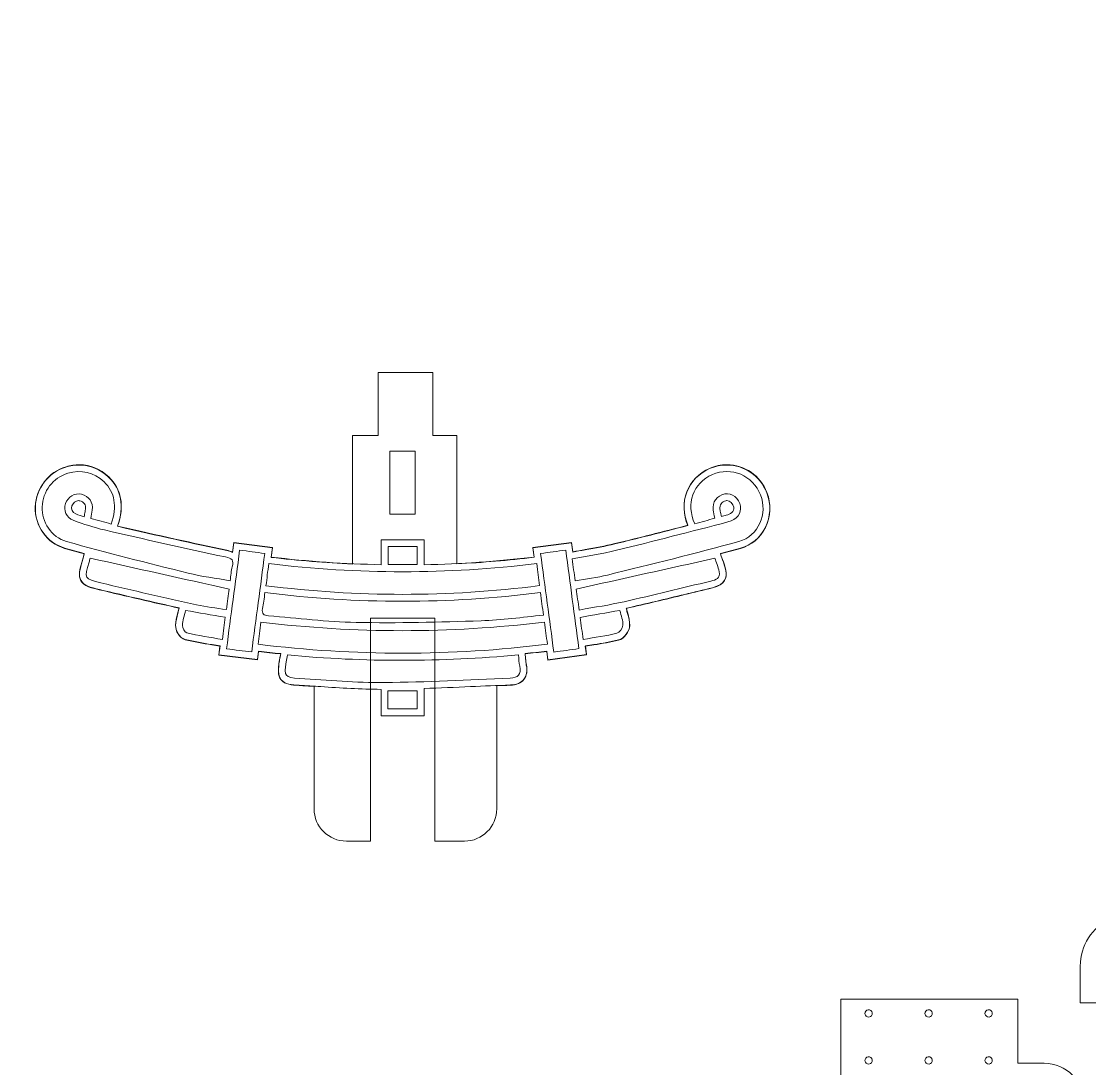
# Model space of a CAD drawing. Header units: centimetres. Extents: x -162 to 162, y -134 to 134.
# Drawn here: x 35.37 to 48.31, y -89.19 to -76.5 of the extents above; entities that cross this region are included whole.
import ezdxf

# ---------------------------------------------------------------- set-up
doc = ezdxf.new("R2010")
doc.units = ezdxf.units.CM
doc.header["$MEASUREMENT"] = 0
doc.layers.add('Capa 1', color=7, linetype='Continuous')
doc.layers.add('GUIDE', color=7, linetype='Continuous')

msp = doc.modelspace()

# ---------------------------------------------------------------- linework, layer by layer
at = {"layer": 'Capa 1', "lineweight": 9}
for points, knots in [([(55.49264, -81.18563), (55.49264, -81.18563), (56.03857, -81.18563), (56.03857, -81.18563), (56.26156, -81.18563), (56.44232, -81.00486), (56.44232, -80.78188), (56.44232, -80.78188), (56.44232, -80.59306), (56.44232, -80.59306), (56.44232, -80.37007), (56.26156, -80.18931), (56.03857, -80.18931), (56.03857, -80.18931), (55.49264, -80.18931), (55.49264, -80.18931), (55.49264, -80.18931), (55.49264, -79.26395), (55.49264, -79.26395), (55.49264, -79.26395), (53.55623, -79.26355), (53.55623, -79.26355), (53.55623, -79.26355), (53.55623, -80.10772), (53.55623, -80.10772), (53.55623, -80.10772), (54.33652, -80.10772), (54.33652, -80.10772), (54.33652, -80.10772), (54.33652, -81.36778), (54.33652, -81.36778), (54.33652, -81.36778), (53.55623, -81.36778), (53.55623, -81.36778), (53.55623, -81.36778), (53.55623, -83.23842), (53.55623, -83.23842), (53.55623, -83.23842), (54.33652, -83.23842), (54.33652, -83.23842), (54.33652, -83.23842), (54.33652, -84.01871), (54.33652, -84.01871), (54.33652, -84.01871), (53.55623, -84.01871), (53.55623, -84.01871), (53.55623, -84.01871), (53.55623, -84.89028), (53.55623, -84.89028), (53.55623, -84.89028), (52.90572, -85.21414), (52.90572, -85.21414), (52.90572, -85.21414), (53.24288, -85.88964), (53.24288, -85.88964), (53.24288, -85.88964), (52.16875, -86.42574), (52.16875, -86.42574), (52.16875, -86.42574), (51.83102, -85.74915), (51.83102, -85.74915), (51.83102, -85.74915), (49.75981, -86.78025), (49.75981, -86.78025), (49.75981, -86.78025), (50.09609, -87.454), (50.09609, -87.454), (50.09609, -87.454), (49.61919, -87.69203), (49.61919, -87.69203), (49.61919, -87.69203), (49.28264, -87.0178), (49.28264, -87.0178), (49.28264, -87.0178), (48.56431, -87.3754), (48.56431, -87.3754), (48.34301, -87.48115), (48.20143, -87.70516), (48.20143, -87.95066), (48.20143, -87.95066), (48.20143, -88.39549), (48.20143, -88.39549), (48.20143, -88.39549), (55.49264, -88.39549), (55.49264, -88.39549), (55.49264, -88.39549), (55.49264, -81.18563), (55.49264, -81.18563)], [0, 0, 0, 0, 0.03448276, 0.03448276, 0.03448276, 0.06896552, 0.06896552, 0.06896552, 0.10344828, 0.10344828, 0.10344828, 0.13793103, 0.13793103, 0.13793103, 0.17241379, 0.17241379, 0.17241379, 0.20689655, 0.20689655, 0.20689655, 0.24137931, 0.24137931, 0.24137931, 0.27586207, 0.27586207, 0.27586207, 0.31034483, 0.31034483, 0.31034483, 0.34482759, 0.34482759, 0.34482759, 0.37931034, 0.37931034, 0.37931034, 0.4137931, 0.4137931, 0.4137931, 0.44827586, 0.44827586, 0.44827586, 0.48275862, 0.48275862, 0.48275862, 0.51724138, 0.51724138, 0.51724138, 0.55172414, 0.55172414, 0.55172414, 0.5862069, 0.5862069, 0.5862069, 0.62068966, 0.62068966, 0.62068966, 0.65517241, 0.65517241, 0.65517241, 0.68965517, 0.68965517, 0.68965517, 0.72413793, 0.72413793, 0.72413793, 0.75862069, 0.75862069, 0.75862069, 0.79310345, 0.79310345, 0.79310345, 0.82758621, 0.82758621, 0.82758621, 0.86206897, 0.86206897, 0.86206897, 0.89655172, 0.89655172, 0.89655172, 0.93103448, 0.93103448, 0.93103448, 0.96551724, 0.96551724, 0.96551724, 1, 1, 1, 1]), ([(44.4033, -82.21354), (44.32332, -82.00926), (44.133, -81.8773), (43.91839, -81.8773), (43.84664, -81.8773), (43.77641, -81.89213), (43.7096, -81.92144), (43.57935, -81.97858), (43.48099, -82.08), (43.43273, -82.20711), (43.38452, -82.33399), (43.38946, -82.47675), (43.4463, -82.61116), (43.13614, -82.69097), (42.84995, -82.76333), (42.5614, -82.83386), (42.44366, -82.86265), (42.32557, -82.8837), (42.20057, -82.90597), (42.15117, -82.91481), (42.10151, -82.92373), (42.05172, -82.93309), (42.05172, -82.93309), (42.03654, -82.81947), (42.03654, -82.81947), (42.03654, -82.81947), (41.56808, -82.88208), (41.56808, -82.88208), (41.56808, -82.88208), (41.58344, -82.99649), (41.58344, -82.99649), (41.27323, -83.03373), (40.96049, -83.05941), (40.64809, -83.07481), (40.64809, -83.07481), (40.64809, -81.51791), (40.64809, -81.51791), (40.64809, -81.51791), (40.35626, -81.51791), (40.35626, -81.51791), (40.35626, -81.51791), (40.35626, -80.75592), (40.35626, -80.75592), (40.35626, -80.75592), (39.69494, -80.75592), (39.69494, -80.75592), (39.69494, -80.75592), (39.69494, -81.51791), (39.69494, -81.51791), (39.69494, -81.51791), (39.38172, -81.51791), (39.38172, -81.51791), (39.38172, -81.51791), (39.38172, -83.07743), (39.38172, -83.07743), (39.05388, -83.06243), (38.72429, -83.03574), (38.39623, -82.99693), (38.39623, -82.99693), (38.41145, -82.88243), (38.41145, -82.88243), (38.41145, -82.88243), (37.94378, -82.81886), (37.94378, -82.81886), (37.94378, -82.81886), (37.92812, -82.93651), (37.92812, -82.93651), (37.90611, -82.9264), (37.8824, -82.91992), (37.85969, -82.91507), (37.45415, -82.82874), (37.03044, -82.73446), (36.53621, -82.62057), (36.62048, -82.37433), (36.58412, -82.17433), (36.4281, -82.02601), (36.32458, -81.92766), (36.20496, -81.87778), (36.07261, -81.87778), (36.0198, -81.87778), (35.9652, -81.886), (35.91037, -81.90232), (35.69787, -81.96555), (35.54858, -82.1599), (35.53891, -82.38597), (35.52924, -82.61282), (35.68203, -82.82844), (35.89427, -82.8875), (35.97342, -82.90951), (36.0527, -82.93117), (36.13198, -82.95261), (36.13198, -82.95261), (36.12293, -82.98875), (36.12293, -82.98875), (36.12293, -82.98875), (36.11903, -83.0048), (36.11903, -83.0048), (36.11671, -83.01461), (36.11435, -83.02471), (36.11137, -83.03469), (36.0772, -83.1491), (36.0566, -83.21814), (36.09278, -83.2811), (36.12971, -83.34524), (36.20321, -83.36296), (36.31452, -83.38978), (36.64398, -83.4692), (36.97028, -83.54323), (37.2808, -83.61236), (37.2808, -83.61236), (37.27787, -83.62544), (37.27787, -83.62544), (37.27371, -83.64421), (37.2689, -83.66228), (37.2643, -83.67991), (37.25223, -83.72572), (37.2398, -83.7731), (37.23879, -83.82364), (37.2377, -83.8824), (37.28272, -83.97861), (37.35588, -83.99567), (37.46241, -84.02057), (37.56803, -84.03864), (37.67982, -84.0578), (37.71172, -84.06323), (37.74414, -84.06887), (37.77673, -84.0746), (37.77673, -84.0746), (37.76256, -84.18118), (37.76256, -84.18118), (37.76256, -84.18118), (38.23124, -84.23846), (38.23124, -84.23846), (38.23124, -84.23846), (38.24463, -84.13756), (38.24463, -84.13756), (38.3341, -84.14841), (38.42362, -84.15817), (38.51318, -84.16736), (38.51134, -84.17663), (38.50937, -84.18556), (38.50754, -84.19422), (38.50325, -84.214), (38.49883, -84.23439), (38.49585, -84.25569), (38.48255, -84.35125), (38.47205, -84.42672), (38.51812, -84.48299), (38.56463, -84.53969), (38.64387, -84.54442), (38.73566, -84.54984), (38.79613, -84.55343), (38.8566, -84.55763), (38.91706, -84.5617), (38.91706, -84.5617), (38.91706, -86.04509), (38.91706, -86.04509), (38.91706, -86.26075), (39.09352, -86.43716), (39.30917, -86.43716), (39.30917, -86.43716), (39.60275, -86.43716), (39.60275, -86.43716), (39.60275, -86.43716), (39.60275, -83.73583), (39.60275, -83.73583), (39.60275, -83.73583), (39.72727, -83.73583), (39.72727, -83.73583), (39.72727, -83.73583), (40.24959, -83.73583), (40.24959, -83.73583), (40.24959, -83.73583), (40.38195, -83.73583), (40.38195, -83.73583), (40.38195, -83.73583), (40.38195, -86.43716), (40.38195, -86.43716), (40.38195, -86.43716), (40.73888, -86.43716), (40.73888, -86.43716), (40.95454, -86.43716), (41.13099, -86.26075), (41.13099, -86.04509), (41.13099, -86.04509), (41.13099, -84.55374), (41.13099, -84.55374), (41.18586, -84.55151), (41.24081, -84.54928), (41.29537, -84.54731), (41.37014, -84.54464), (41.42549, -84.52114), (41.45984, -84.47743), (41.49401, -84.43399), (41.50381, -84.37531), (41.48893, -84.30312), (41.48421, -84.28015), (41.48193, -84.25469), (41.47931, -84.22516), (41.47791, -84.20914), (41.47642, -84.19234), (41.47441, -84.17436), (41.47441, -84.17436), (41.47353, -84.16631), (41.47353, -84.16631), (41.5613, -84.15703), (41.64894, -84.14723), (41.73635, -84.13638), (41.73635, -84.13638), (41.7504, -84.24126), (41.7504, -84.24126), (41.7504, -84.24126), (42.21777, -84.17755), (42.21777, -84.17755), (42.21777, -84.17755), (42.20398, -84.07451), (42.20398, -84.07451), (42.23894, -84.06856), (42.27333, -84.06296), (42.30707, -84.0575), (42.4105, -84.04078), (42.5082, -84.02494), (42.60611, -84.00092), (42.67818, -83.9832), (42.73777, -83.89338), (42.741, -83.82797), (42.74363, -83.77481), (42.72976, -83.72585), (42.71637, -83.67855), (42.71138, -83.66088), (42.70622, -83.64259), (42.70215, -83.62478), (42.70215, -83.62478), (42.70023, -83.61634), (42.70023, -83.61634), (42.93706, -83.56261), (43.17652, -83.50485), (43.40823, -83.44889), (43.5202, -83.42186), (43.63212, -83.39486), (43.74412, -83.36817), (43.90474, -83.32998), (43.92088, -83.23381), (43.90614, -83.15986), (43.89629, -83.11056), (43.87976, -83.0654), (43.86519, -83.02554), (43.85994, -83.01115), (43.8549, -82.99741), (43.8507, -82.98463), (43.8507, -82.98463), (43.84064, -82.95414), (43.84064, -82.95414), (43.92228, -82.93226), (44.00375, -82.91021), (44.08487, -82.88759), (44.21586, -82.8511), (44.32218, -82.76255), (44.38427, -82.63824), (44.45025, -82.50607), (44.4572, -82.35127), (44.4033, -82.21354)], [0, 0, 0, 0, 0.01149425, 0.01149425, 0.01149425, 0.02298851, 0.02298851, 0.02298851, 0.03448276, 0.03448276, 0.03448276, 0.04597701, 0.04597701, 0.04597701, 0.05747126, 0.05747126, 0.05747126, 0.06896552, 0.06896552, 0.06896552, 0.08045977, 0.08045977, 0.08045977, 0.09195402, 0.09195402, 0.09195402, 0.10344828, 0.10344828, 0.10344828, 0.11494253, 0.11494253, 0.11494253, 0.12643678, 0.12643678, 0.12643678, 0.13793103, 0.13793103, 0.13793103, 0.14942529, 0.14942529, 0.14942529, 0.16091954, 0.16091954, 0.16091954, 0.17241379, 0.17241379, 0.17241379, 0.18390805, 0.18390805, 0.18390805, 0.1954023, 0.1954023, 0.1954023, 0.20689655, 0.20689655, 0.20689655, 0.2183908, 0.2183908, 0.2183908, 0.22988506, 0.22988506, 0.22988506, 0.24137931, 0.24137931, 0.24137931, 0.25287356, 0.25287356, 0.25287356, 0.26436782, 0.26436782, 0.26436782, 0.27586207, 0.27586207, 0.27586207, 0.28735632, 0.28735632, 0.28735632, 0.29885057, 0.29885057, 0.29885057, 0.31034483, 0.31034483, 0.31034483, 0.32183908, 0.32183908, 0.32183908, 0.33333333, 0.33333333, 0.33333333, 0.34482759, 0.34482759, 0.34482759, 0.35632184, 0.35632184, 0.35632184, 0.36781609, 0.36781609, 0.36781609, 0.37931034, 0.37931034, 0.37931034, 0.3908046, 0.3908046, 0.3908046, 0.40229885, 0.40229885, 0.40229885, 0.4137931, 0.4137931, 0.4137931, 0.42528736, 0.42528736, 0.42528736, 0.43678161, 0.43678161, 0.43678161, 0.44827586, 0.44827586, 0.44827586, 0.45977011, 0.45977011, 0.45977011, 0.47126437, 0.47126437, 0.47126437, 0.48275862, 0.48275862, 0.48275862, 0.49425287, 0.49425287, 0.49425287, 0.50574713, 0.50574713, 0.50574713, 0.51724138, 0.51724138, 0.51724138, 0.52873563, 0.52873563, 0.52873563, 0.54022989, 0.54022989, 0.54022989, 0.55172414, 0.55172414, 0.55172414, 0.56321839, 0.56321839, 0.56321839, 0.57471264, 0.57471264, 0.57471264, 0.5862069, 0.5862069, 0.5862069, 0.59770115, 0.59770115, 0.59770115, 0.6091954, 0.6091954, 0.6091954, 0.62068966, 0.62068966, 0.62068966, 0.63218391, 0.63218391, 0.63218391, 0.64367816, 0.64367816, 0.64367816, 0.65517241, 0.65517241, 0.65517241, 0.66666667, 0.66666667, 0.66666667, 0.67816092, 0.67816092, 0.67816092, 0.68965517, 0.68965517, 0.68965517, 0.70114943, 0.70114943, 0.70114943, 0.71264368, 0.71264368, 0.71264368, 0.72413793, 0.72413793, 0.72413793, 0.73563218, 0.73563218, 0.73563218, 0.74712644, 0.74712644, 0.74712644, 0.75862069, 0.75862069, 0.75862069, 0.77011494, 0.77011494, 0.77011494, 0.7816092, 0.7816092, 0.7816092, 0.79310345, 0.79310345, 0.79310345, 0.8045977, 0.8045977, 0.8045977, 0.81609195, 0.81609195, 0.81609195, 0.82758621, 0.82758621, 0.82758621, 0.83908046, 0.83908046, 0.83908046, 0.85057471, 0.85057471, 0.85057471, 0.86206897, 0.86206897, 0.86206897, 0.87356322, 0.87356322, 0.87356322, 0.88505747, 0.88505747, 0.88505747, 0.89655172, 0.89655172, 0.89655172, 0.90804598, 0.90804598, 0.90804598, 0.91954023, 0.91954023, 0.91954023, 0.93103448, 0.93103448, 0.93103448, 0.94252874, 0.94252874, 0.94252874, 0.95402299, 0.95402299, 0.95402299, 0.96551724, 0.96551724, 0.96551724, 0.97701149, 0.97701149, 0.97701149, 0.98850575, 0.98850575, 0.98850575, 1, 1, 1, 1]), ([(40.14156, -82.47172), (40.14156, -82.47172), (39.83714, -82.47172), (39.83714, -82.47172), (39.83714, -82.47172), (39.83714, -81.70972), (39.83714, -81.70972), (39.83714, -81.70972), (40.14156, -81.70972), (40.14156, -81.70972), (40.14156, -81.70972), (40.14156, -82.47172), (40.14156, -82.47172)], [0, 0, 0, 0, 0.25, 0.25, 0.25, 0.5, 0.5, 0.5, 0.75, 0.75, 0.75, 1, 1, 1, 1]), ([(47.44595, -89.13001), (47.44595, -89.13001), (47.76264, -89.13001), (47.76264, -89.13001), (48.0319, -89.13001), (48.25017, -89.34828), (48.25017, -89.61754), (48.25017, -89.61754), (48.25017, -93.36327), (48.25017, -93.36327), (48.25017, -93.63252), (48.0319, -93.8508), (47.76264, -93.8508), (47.76264, -93.8508), (47.44595, -93.8508), (47.44595, -93.8508), (47.44595, -93.8508), (47.44595, -94.52712), (47.44595, -94.52712), (47.44595, -94.52712), (47.76264, -94.52712), (47.76264, -94.52712), (48.0319, -94.52712), (48.25017, -94.7454), (48.25017, -95.01466), (48.25017, -95.01466), (48.25017, -98.76038), (48.25017, -98.76038), (48.25017, -99.02964), (48.0319, -99.24792), (47.76264, -99.24792), (47.76264, -99.24792), (47.44595, -99.24792), (47.44595, -99.24792), (47.44595, -99.24792), (47.44595, -100.02616), (47.44595, -100.02616), (47.44595, -100.02616), (45.30045, -100.02616), (45.30045, -100.02616), (45.30045, -100.02616), (45.30045, -88.35235), (45.30045, -88.35235), (45.30045, -88.35235), (47.44595, -88.35235), (47.44595, -88.35235), (47.44595, -88.35235), (47.44595, -89.13001), (47.44595, -89.13001)], [0, 0, 0, 0, 0.0625, 0.0625, 0.0625, 0.125, 0.125, 0.125, 0.1875, 0.1875, 0.1875, 0.25, 0.25, 0.25, 0.3125, 0.3125, 0.3125, 0.375, 0.375, 0.375, 0.4375, 0.4375, 0.4375, 0.5, 0.5, 0.5, 0.5625, 0.5625, 0.5625, 0.625, 0.625, 0.625, 0.6875, 0.6875, 0.6875, 0.75, 0.75, 0.75, 0.8125, 0.8125, 0.8125, 0.875, 0.875, 0.875, 0.9375, 0.9375, 0.9375, 1, 1, 1, 1])]:
    msp.add_open_spline(points, degree=3, knots=knots, dxfattribs=at)
at = {"layer": 'Capa 1', "color": 4, "lineweight": 9}
for points, knots in [([(44.40425, -82.21015), (44.32428, -82.00587), (44.13394, -81.8739), (43.91933, -81.8739), (43.8476, -81.8739), (43.77736, -81.88875), (43.71054, -81.91805), (43.58029, -81.97519), (43.48197, -82.07664), (43.43368, -82.20374), (43.38547, -82.33061), (43.39041, -82.47336), (43.44724, -82.60777), (43.13709, -82.68759), (42.85092, -82.75997), (42.56235, -82.83051), (42.44464, -82.85926), (42.32655, -82.88031), (42.20151, -82.90259), (42.15215, -82.91141), (42.10249, -82.92034), (42.05267, -82.92971), (42.05267, -82.92971), (42.0375, -82.81608), (42.0375, -82.81608), (42.0375, -82.81608), (41.56905, -82.87871), (41.56905, -82.87871), (41.56905, -82.87871), (41.58439, -82.9931), (41.58439, -82.9931), (41.14176, -83.04622), (40.69394, -83.0772), (40.24933, -83.08584), (40.24933, -83.08584), (40.24933, -82.78406), (40.24933, -82.78406), (40.24933, -82.78406), (39.73081, -82.78406), (39.73081, -82.78406), (39.73081, -82.78406), (39.73081, -83.08567), (39.73081, -83.08567), (39.28889, -83.07685), (38.8416, -83.0461), (38.3972, -82.99356), (38.3972, -82.99356), (38.41241, -82.87905), (38.41241, -82.87905), (38.41241, -82.87905), (37.94472, -82.81547), (37.94472, -82.81547), (37.94472, -82.81547), (37.92907, -82.9331), (37.92907, -82.9331), (37.90706, -82.92302), (37.88337, -82.91654), (37.86066, -82.91169), (37.45512, -82.82538), (37.03141, -82.73109), (36.53716, -82.61718), (36.62145, -82.37096), (36.58509, -82.17095), (36.42905, -82.02266), (36.32554, -81.92427), (36.20593, -81.87438), (36.07356, -81.87438), (36.02076, -81.87438), (35.96616, -81.88264), (35.91132, -81.89896), (35.69881, -81.96214), (35.54955, -82.1565), (35.53989, -82.3826), (35.53021, -82.60945), (35.68298, -82.82507), (35.89523, -82.88411), (35.97437, -82.90613), (36.05366, -82.92777), (36.13295, -82.94923), (36.13295, -82.94923), (36.12387, -82.98537), (36.12387, -82.98537), (36.12387, -82.98537), (36.11998, -83.00144), (36.11998, -83.00144), (36.11767, -83.01121), (36.1153, -83.02134), (36.11232, -83.03129), (36.07816, -83.14571), (36.05754, -83.21475), (36.09375, -83.27772), (36.13065, -83.34185), (36.20417, -83.35958), (36.31548, -83.3864), (36.64495, -83.46584), (36.97125, -83.53985), (37.28176, -83.60896), (37.28176, -83.60896), (37.27884, -83.62203), (37.27884, -83.62203), (37.27466, -83.64083), (37.26987, -83.65892), (37.26525, -83.67654), (37.2532, -83.72235), (37.24074, -83.76972), (37.23975, -83.82028), (37.23864, -83.87901), (37.28367, -83.97521), (37.35683, -83.99231), (37.46339, -84.01718), (37.56898, -84.03526), (37.68077, -84.0544), (37.71268, -84.05986), (37.74509, -84.06548), (37.77768, -84.07122), (37.77768, -84.07122), (37.76351, -84.17778), (37.76351, -84.17778), (37.76351, -84.17778), (38.23219, -84.23506), (38.23219, -84.23506), (38.23219, -84.23506), (38.2456, -84.1342), (38.2456, -84.1342), (38.33506, -84.14502), (38.4246, -84.15479), (38.51415, -84.16397), (38.51229, -84.17326), (38.51035, -84.18218), (38.50849, -84.19087), (38.50421, -84.21061), (38.49979, -84.23103), (38.49683, -84.25231), (38.48352, -84.34786), (38.47299, -84.42335), (38.5191, -84.4796), (38.56558, -84.53631), (38.64483, -84.54102), (38.73662, -84.54648), (38.82367, -84.55165), (38.91071, -84.55759), (38.99778, -84.56351), (39.23678, -84.57982), (39.48387, -84.59666), (39.72822, -84.59676), (39.72822, -84.59676), (39.72822, -84.91589), (39.72822, -84.91589), (39.72822, -84.91589), (40.25053, -84.91589), (40.25053, -84.91589), (40.25053, -84.91589), (40.25053, -84.58603), (40.25053, -84.58603), (40.4396, -84.57978), (40.62794, -84.57177), (40.81281, -84.56372), (40.97134, -84.55683), (41.13526, -84.54969), (41.29632, -84.54394), (41.37112, -84.54127), (41.42645, -84.51777), (41.46081, -84.47405), (41.49497, -84.4306), (41.50475, -84.37195), (41.48988, -84.29973), (41.48518, -84.2768), (41.48291, -84.2513), (41.48028, -84.22176), (41.47886, -84.20578), (41.47736, -84.18895), (41.47537, -84.17097), (41.47537, -84.17097), (41.47448, -84.16291), (41.47448, -84.16291), (41.56226, -84.15368), (41.64991, -84.14385), (41.7373, -84.13299), (41.7373, -84.13299), (41.75137, -84.23788), (41.75137, -84.23788), (41.75137, -84.23788), (42.21871, -84.17417), (42.21871, -84.17417), (42.21871, -84.17417), (42.20496, -84.07112), (42.20496, -84.07112), (42.23989, -84.06517), (42.27427, -84.05956), (42.30802, -84.0541), (42.41147, -84.03738), (42.50917, -84.02157), (42.60709, -83.99754), (42.67912, -83.97981), (42.73873, -83.89001), (42.74194, -83.8246), (42.74457, -83.77142), (42.73073, -83.72248), (42.71735, -83.67515), (42.71235, -83.65749), (42.70718, -83.63922), (42.70313, -83.6214), (42.70313, -83.6214), (42.7012, -83.61296), (42.7012, -83.61296), (42.938, -83.55924), (43.17749, -83.50145), (43.4092, -83.44551), (43.52114, -83.41847), (43.63307, -83.39146), (43.74507, -83.36479), (43.90568, -83.32658), (43.92183, -83.23044), (43.90708, -83.1565), (43.89723, -83.10716), (43.88072, -83.062), (43.86615, -83.02215), (43.86087, -83.00774), (43.85585, -82.99405), (43.85165, -82.98128), (43.85165, -82.98128), (43.8416, -82.95075), (43.8416, -82.95075), (43.92323, -82.92889), (44.00473, -82.90682), (44.08581, -82.88424), (44.21682, -82.84773), (44.32315, -82.75917), (44.38522, -82.63487), (44.45122, -82.50268), (44.45815, -82.34788), (44.40425, -82.21015)], [0, 0, 0, 0, 0.01298701, 0.01298701, 0.01298701, 0.02597403, 0.02597403, 0.02597403, 0.03896104, 0.03896104, 0.03896104, 0.05194805, 0.05194805, 0.05194805, 0.06493506, 0.06493506, 0.06493506, 0.07792208, 0.07792208, 0.07792208, 0.09090909, 0.09090909, 0.09090909, 0.1038961, 0.1038961, 0.1038961, 0.11688312, 0.11688312, 0.11688312, 0.12987013, 0.12987013, 0.12987013, 0.14285714, 0.14285714, 0.14285714, 0.15584416, 0.15584416, 0.15584416, 0.16883117, 0.16883117, 0.16883117, 0.18181818, 0.18181818, 0.18181818, 0.19480519, 0.19480519, 0.19480519, 0.20779221, 0.20779221, 0.20779221, 0.22077922, 0.22077922, 0.22077922, 0.23376623, 0.23376623, 0.23376623, 0.24675325, 0.24675325, 0.24675325, 0.25974026, 0.25974026, 0.25974026, 0.27272727, 0.27272727, 0.27272727, 0.28571429, 0.28571429, 0.28571429, 0.2987013, 0.2987013, 0.2987013, 0.31168831, 0.31168831, 0.31168831, 0.32467532, 0.32467532, 0.32467532, 0.33766234, 0.33766234, 0.33766234, 0.35064935, 0.35064935, 0.35064935, 0.36363636, 0.36363636, 0.36363636, 0.37662338, 0.37662338, 0.37662338, 0.38961039, 0.38961039, 0.38961039, 0.4025974, 0.4025974, 0.4025974, 0.41558442, 0.41558442, 0.41558442, 0.42857143, 0.42857143, 0.42857143, 0.44155844, 0.44155844, 0.44155844, 0.45454545, 0.45454545, 0.45454545, 0.46753247, 0.46753247, 0.46753247, 0.48051948, 0.48051948, 0.48051948, 0.49350649, 0.49350649, 0.49350649, 0.50649351, 0.50649351, 0.50649351, 0.51948052, 0.51948052, 0.51948052, 0.53246753, 0.53246753, 0.53246753, 0.54545455, 0.54545455, 0.54545455, 0.55844156, 0.55844156, 0.55844156, 0.57142857, 0.57142857, 0.57142857, 0.58441558, 0.58441558, 0.58441558, 0.5974026, 0.5974026, 0.5974026, 0.61038961, 0.61038961, 0.61038961, 0.62337662, 0.62337662, 0.62337662, 0.63636364, 0.63636364, 0.63636364, 0.64935065, 0.64935065, 0.64935065, 0.66233766, 0.66233766, 0.66233766, 0.67532468, 0.67532468, 0.67532468, 0.68831169, 0.68831169, 0.68831169, 0.7012987, 0.7012987, 0.7012987, 0.71428571, 0.71428571, 0.71428571, 0.72727273, 0.72727273, 0.72727273, 0.74025974, 0.74025974, 0.74025974, 0.75324675, 0.75324675, 0.75324675, 0.76623377, 0.76623377, 0.76623377, 0.77922078, 0.77922078, 0.77922078, 0.79220779, 0.79220779, 0.79220779, 0.80519481, 0.80519481, 0.80519481, 0.81818182, 0.81818182, 0.81818182, 0.83116883, 0.83116883, 0.83116883, 0.84415584, 0.84415584, 0.84415584, 0.85714286, 0.85714286, 0.85714286, 0.87012987, 0.87012987, 0.87012987, 0.88311688, 0.88311688, 0.88311688, 0.8961039, 0.8961039, 0.8961039, 0.90909091, 0.90909091, 0.90909091, 0.92207792, 0.92207792, 0.92207792, 0.93506494, 0.93506494, 0.93506494, 0.94805195, 0.94805195, 0.94805195, 0.96103896, 0.96103896, 0.96103896, 0.97402597, 0.97402597, 0.97402597, 0.98701299, 0.98701299, 0.98701299, 1, 1, 1, 1]), ([(36.45832, -82.59276), (36.3748, -82.5698), (36.29677, -82.54835), (36.21232, -82.52514), (36.21872, -82.48606), (36.22452, -82.45555), (36.22862, -82.42482), (36.2413, -82.32975), (36.19047, -82.25425), (36.09904, -82.23129), (36.01963, -82.21134), (35.93361, -82.26209), (35.90558, -82.34543), (35.87854, -82.42583), (35.91401, -82.51608), (36.00012, -82.54792), (36.1239, -82.59368), (36.25024, -82.63545), (36.37866, -82.66521), (36.86605, -82.77814), (37.35415, -82.8882), (37.84347, -82.99238), (37.92374, -83.00946), (37.9474, -83.0325), (37.92492, -83.11069), (37.9104, -83.16123), (37.90942, -83.21566), (37.90066, -83.28108), (37.72576, -83.24972), (37.55554, -83.22885), (37.39035, -83.18776), (36.89801, -83.0653), (36.40605, -82.94064), (35.91734, -82.80465), (35.73154, -82.75295), (35.61469, -82.56439), (35.6223, -82.3861), (35.63038, -82.1968), (35.75134, -82.03258), (35.93483, -81.97802), (36.09784, -81.92955), (36.24798, -81.96436), (36.37222, -82.08244), (36.50408, -82.20776), (36.5328, -82.37706), (36.45832, -82.59276)], [0, 0, 0, 0, 0.06666667, 0.06666667, 0.06666667, 0.13333333, 0.13333333, 0.13333333, 0.2, 0.2, 0.2, 0.26666667, 0.26666667, 0.26666667, 0.33333333, 0.33333333, 0.33333333, 0.4, 0.4, 0.4, 0.46666667, 0.46666667, 0.46666667, 0.53333333, 0.53333333, 0.53333333, 0.6, 0.6, 0.6, 0.66666667, 0.66666667, 0.66666667, 0.73333333, 0.73333333, 0.73333333, 0.8, 0.8, 0.8, 0.86666667, 0.86666667, 0.86666667, 0.93333333, 0.93333333, 0.93333333, 1, 1, 1, 1]), ([(42.08022, -83.28026), (42.06782, -83.18743), (42.05707, -83.10687), (42.04481, -83.01507), (42.22707, -82.98014), (42.40648, -82.9535), (42.58193, -82.91062), (43.03321, -82.80032), (43.48309, -82.68423), (43.93269, -82.5672), (44.04223, -82.53869), (44.09766, -82.46101), (44.08449, -82.37683), (44.06958, -82.28155), (43.9809, -82.21286), (43.8932, -82.22867), (43.79961, -82.24554), (43.73913, -82.32972), (43.75288, -82.42576), (43.75688, -82.45366), (43.76453, -82.48103), (43.77338, -82.52192), (43.68997, -82.5457), (43.60953, -82.56863), (43.53011, -82.59128), (43.41879, -82.3493), (43.51204, -82.09518), (43.74367, -81.99359), (43.97314, -81.89296), (44.23477, -82.00348), (44.32743, -82.2402), (44.41596, -82.46637), (44.30417, -82.73779), (44.06368, -82.80478), (43.53694, -82.9515), (43.00491, -83.07945), (42.47399, -83.21078), (42.34694, -83.24221), (42.21574, -83.25683), (42.08022, -83.28026)], [0, 0, 0, 0, 0.07692308, 0.07692308, 0.07692308, 0.15384615, 0.15384615, 0.15384615, 0.23076923, 0.23076923, 0.23076923, 0.30769231, 0.30769231, 0.30769231, 0.38461538, 0.38461538, 0.38461538, 0.46153846, 0.46153846, 0.46153846, 0.53846154, 0.53846154, 0.53846154, 0.61538462, 0.61538462, 0.61538462, 0.69230769, 0.69230769, 0.69230769, 0.76923077, 0.76923077, 0.76923077, 0.84615385, 0.84615385, 0.84615385, 0.92307692, 0.92307692, 0.92307692, 1, 1, 1, 1]), ([(36.02872, -82.47057), (35.98305, -82.45368), (35.97154, -82.40806), (35.98377, -82.37172), (35.99591, -82.33563), (36.02958, -82.30944), (36.06384, -82.30944), (36.06898, -82.30944), (36.07407, -82.31005), (36.07894, -82.31126), (36.12986, -82.32408), (36.15399, -82.36052), (36.14687, -82.41392), (36.14424, -82.43356), (36.14088, -82.45309), (36.13712, -82.47504), (36.13538, -82.48523), (36.13355, -82.4959), (36.13166, -82.50728), (36.09881, -82.49602), (36.06457, -82.48382), (36.02872, -82.47057)], [0, 0, 0, 0, 0.14285714, 0.14285714, 0.14285714, 0.28571429, 0.28571429, 0.28571429, 0.42857143, 0.42857143, 0.42857143, 0.57142857, 0.57142857, 0.57142857, 0.71428571, 0.71428571, 0.71428571, 0.85714286, 0.85714286, 0.85714286, 1, 1, 1, 1]), ([(43.91191, -82.48739), (43.89236, -82.49247), (43.87291, -82.49754), (43.85358, -82.50256), (43.85064, -82.48905), (43.84783, -82.47697), (43.84525, -82.46584), (43.84046, -82.44526), (43.83668, -82.42902), (43.83453, -82.41406), (43.82718, -82.36266), (43.858, -82.31883), (43.90784, -82.30984), (43.91137, -82.30921), (43.915, -82.30889), (43.91862, -82.30889), (43.95819, -82.30889), (43.99604, -82.34508), (44.00299, -82.38959), (44.01121, -82.44206), (43.96132, -82.47451), (43.91191, -82.48739)], [0, 0, 0, 0, 0.14285714, 0.14285714, 0.14285714, 0.28571429, 0.28571429, 0.28571429, 0.42857143, 0.42857143, 0.42857143, 0.57142857, 0.57142857, 0.57142857, 0.71428571, 0.71428571, 0.71428571, 0.85714286, 0.85714286, 0.85714286, 1, 1, 1, 1]), ([(38.01558, -82.90832), (38.12033, -82.92257), (38.21416, -82.93533), (38.31982, -82.94971), (38.2665, -83.35083), (38.21459, -83.74144), (38.16118, -84.14329), (38.0566, -84.13051), (37.9626, -84.11903), (37.85627, -84.10603), (37.90957, -83.70532), (37.96196, -83.31143), (38.01558, -82.90832)], [0, 0, 0, 0, 0.25, 0.25, 0.25, 0.5, 0.5, 0.5, 0.75, 0.75, 0.75, 1, 1, 1, 1]), ([(39.81328, -83.08255), (39.81328, -83.00514), (39.81328, -82.93869), (39.81328, -82.86655), (39.93226, -82.86655), (40.04515, -82.86655), (40.16685, -82.86655), (40.16685, -82.93617), (40.16685, -83.00486), (40.16685, -83.08255), (40.05081, -83.08255), (39.93555, -83.08255), (39.81328, -83.08255)], [0, 0, 0, 0, 0.25, 0.25, 0.25, 0.5, 0.5, 0.5, 0.75, 0.75, 0.75, 1, 1, 1, 1]), ([(41.66177, -82.94953), (41.76884, -82.9352), (41.86306, -82.9226), (41.96666, -82.90874), (42.02017, -83.30978), (42.07243, -83.70148), (42.12607, -84.10354), (42.02396, -84.11747), (41.93046, -84.13022), (41.82215, -84.145), (41.76866, -83.74631), (41.7163, -83.35603), (41.66177, -82.94953)], [0, 0, 0, 0, 0.25, 0.25, 0.25, 0.5, 0.5, 0.5, 0.75, 0.75, 0.75, 1, 1, 1, 1]), ([(36.20387, -83.00545), (36.76936, -83.13182), (37.32215, -83.25536), (37.88801, -83.38181), (37.87849, -83.45276), (37.86773, -83.53283), (37.85461, -83.63059), (37.72991, -83.61055), (37.61052, -83.59733), (37.49392, -83.57155), (37.1069, -83.48598), (36.72011, -83.39911), (36.33479, -83.30623), (36.13124, -83.25717), (36.13276, -83.2511), (36.19137, -83.0549), (36.19634, -83.03825), (36.19992, -83.02119), (36.20387, -83.00545)], [0, 0, 0, 0, 0.16666667, 0.16666667, 0.16666667, 0.33333333, 0.33333333, 0.33333333, 0.5, 0.5, 0.5, 0.66666667, 0.66666667, 0.66666667, 0.83333333, 0.83333333, 0.83333333, 1, 1, 1, 1]), ([(41.61577, -83.07255), (41.62734, -83.17185), (41.63638, -83.24938), (41.64689, -83.33958), (40.5404, -83.4808), (39.44345, -83.47993), (38.33462, -83.34026), (38.34581, -83.24962), (38.35571, -83.16948), (38.3676, -83.07323), (39.45148, -83.20299), (40.52907, -83.20472), (41.61577, -83.07255)], [0, 0, 0, 0, 0.25, 0.25, 0.25, 0.5, 0.5, 0.5, 0.75, 0.75, 0.75, 1, 1, 1, 1]), ([(42.09148, -83.38258), (42.65942, -83.25578), (43.20956, -83.13294), (43.7733, -83.00707), (43.78863, -83.05367), (43.81406, -83.11183), (43.82619, -83.17265), (43.84108, -83.24734), (43.78619, -83.27021), (43.72597, -83.28455), (43.37499, -83.36813), (43.0248, -83.45516), (42.67294, -83.53481), (42.49935, -83.57411), (42.32275, -83.60008), (42.13093, -83.63511), (42.11644, -83.54239), (42.10363, -83.46034), (42.09148, -83.38258)], [0, 0, 0, 0, 0.16666667, 0.16666667, 0.16666667, 0.33333333, 0.33333333, 0.33333333, 0.5, 0.5, 0.5, 0.66666667, 0.66666667, 0.66666667, 0.83333333, 0.83333333, 0.83333333, 1, 1, 1, 1]), ([(41.66029, -83.42367), (41.67276, -83.51735), (41.68384, -83.60065), (41.69679, -83.69796), (41.43724, -83.72218), (41.18909, -83.75801), (40.94004, -83.76592), (40.43544, -83.78195), (39.93012, -83.79514), (39.42554, -83.7858), (39.07175, -83.77925), (38.71872, -83.73316), (38.36529, -83.70552), (38.30895, -83.70111), (38.27883, -83.68261), (38.29315, -83.61802), (38.30625, -83.55901), (38.31113, -83.49817), (38.32167, -83.42365), (39.43466, -83.563), (40.54393, -83.56458), (41.66029, -83.42367)], [0, 0, 0, 0, 0.14285714, 0.14285714, 0.14285714, 0.28571429, 0.28571429, 0.28571429, 0.42857143, 0.42857143, 0.42857143, 0.57142857, 0.57142857, 0.57142857, 0.71428571, 0.71428571, 0.71428571, 0.85714286, 0.85714286, 0.85714286, 1, 1, 1, 1]), ([(37.35935, -83.63999), (37.52618, -83.66885), (37.67631, -83.69481), (37.83924, -83.72299), (37.82964, -83.80937), (37.82046, -83.89185), (37.80922, -83.99297), (37.65837, -83.96611), (37.51565, -83.9447), (37.37558, -83.91198), (37.35098, -83.90623), (37.32163, -83.85275), (37.32222, -83.82185), (37.32334, -83.76364), (37.34467, -83.70582), (37.35935, -83.63999)], [0, 0, 0, 0, 0.2, 0.2, 0.2, 0.4, 0.4, 0.4, 0.6, 0.6, 0.6, 0.8, 0.8, 0.8, 1, 1, 1, 1]), ([(42.6227, -83.6397), (42.63758, -83.70509), (42.66238, -83.76349), (42.65957, -83.82053), (42.65786, -83.8552), (42.6189, -83.9097), (42.58739, -83.91744), (42.45708, -83.94943), (42.32322, -83.96697), (42.1781, -83.99199), (42.16496, -83.90017), (42.15316, -83.8177), (42.13974, -83.72394), (42.30285, -83.69549), (42.45831, -83.66837), (42.6227, -83.6397)], [0, 0, 0, 0, 0.2, 0.2, 0.2, 0.4, 0.4, 0.4, 0.6, 0.6, 0.6, 0.8, 0.8, 0.8, 1, 1, 1, 1]), ([(41.70728, -83.78151), (41.72045, -83.87553), (41.73169, -83.95575), (41.74477, -84.04905), (40.57634, -84.19579), (39.41473, -84.19374), (38.2412, -84.05068), (38.25135, -83.96179), (38.26081, -83.87894), (38.27187, -83.78203), (39.41553, -83.9189), (40.55379, -83.92128), (41.70728, -83.78151)], [0, 0, 0, 0, 0.25, 0.25, 0.25, 0.5, 0.5, 0.5, 0.75, 0.75, 0.75, 1, 1, 1, 1]), ([(38.59504, -84.18004), (39.53101, -84.26782), (40.45912, -84.26577), (41.39339, -84.18006), (41.39922, -84.2328), (41.40065, -84.2753), (41.4091, -84.31635), (41.42897, -84.41291), (41.39117, -84.45802), (41.29338, -84.46152), (40.78574, -84.47967), (40.27824, -84.5102), (39.77052, -84.51414), (39.42765, -84.51681), (39.08439, -84.48449), (38.74152, -84.46413), (38.55968, -84.45333), (38.55362, -84.44228), (38.57852, -84.26369), (38.58227, -84.23679), (38.58898, -84.2103), (38.59504, -84.18004)], [0, 0, 0, 0, 0.14285714, 0.14285714, 0.14285714, 0.28571429, 0.28571429, 0.28571429, 0.42857143, 0.42857143, 0.42857143, 0.57142857, 0.57142857, 0.57142857, 0.71428571, 0.71428571, 0.71428571, 0.85714286, 0.85714286, 0.85714286, 1, 1, 1, 1]), ([(39.81071, -84.8334), (39.81071, -84.75879), (39.81071, -84.69133), (39.81071, -84.61539), (39.92882, -84.61539), (40.04466, -84.61539), (40.16805, -84.61539), (40.16805, -84.6844), (40.16805, -84.75423), (40.16805, -84.8334), (40.05098, -84.8334), (39.93269, -84.8334), (39.81071, -84.8334)], [0, 0, 0, 0, 0.25, 0.25, 0.25, 0.5, 0.5, 0.5, 0.75, 0.75, 0.75, 1, 1, 1, 1]), ([(45.59207, -88.52935), (45.59474, -88.5538), (45.61666, -88.57148), (45.64111, -88.56885), (45.66557, -88.56621), (45.68325, -88.54426), (45.68062, -88.51981), (45.678, -88.49536), (45.65603, -88.47768), (45.63158, -88.48031), (45.60712, -88.48294), (45.58944, -88.5049), (45.59207, -88.52935)], [0, 0, 0, 0, 0.25, 0.25, 0.25, 0.5, 0.5, 0.5, 0.75, 0.75, 0.75, 1, 1, 1, 1]), ([(46.3194, -88.52935), (46.32206, -88.5538), (46.34398, -88.57148), (46.36844, -88.56885), (46.3929, -88.56621), (46.41058, -88.54426), (46.40795, -88.51981), (46.40533, -88.49536), (46.38336, -88.47768), (46.3589, -88.48031), (46.33445, -88.48294), (46.31677, -88.5049), (46.3194, -88.52935)], [0, 0, 0, 0, 0.25, 0.25, 0.25, 0.5, 0.5, 0.5, 0.75, 0.75, 0.75, 1, 1, 1, 1]), ([(47.04672, -88.52935), (47.04939, -88.5538), (47.07131, -88.57148), (47.09577, -88.56885), (47.12023, -88.56621), (47.1379, -88.54426), (47.13528, -88.51981), (47.13265, -88.49536), (47.11069, -88.47768), (47.08623, -88.48031), (47.06177, -88.48294), (47.0441, -88.5049), (47.04672, -88.52935)], [0, 0, 0, 0, 0.25, 0.25, 0.25, 0.5, 0.5, 0.5, 0.75, 0.75, 0.75, 1, 1, 1, 1]), ([(45.59207, -89.09968), (45.59474, -89.12414), (45.61666, -89.14182), (45.64111, -89.13919), (45.66557, -89.13655), (45.68325, -89.1146), (45.68062, -89.09015), (45.678, -89.0657), (45.65603, -89.04802), (45.63158, -89.05065), (45.60712, -89.05328), (45.58944, -89.07524), (45.59207, -89.09968)], [0, 0, 0, 0, 0.25, 0.25, 0.25, 0.5, 0.5, 0.5, 0.75, 0.75, 0.75, 1, 1, 1, 1]), ([(46.3194, -89.09968), (46.32206, -89.12414), (46.34398, -89.14182), (46.36844, -89.13919), (46.3929, -89.13655), (46.41058, -89.1146), (46.40795, -89.09015), (46.40533, -89.0657), (46.38336, -89.04802), (46.3589, -89.05065), (46.33445, -89.05328), (46.31677, -89.07524), (46.3194, -89.09968)], [0, 0, 0, 0, 0.25, 0.25, 0.25, 0.5, 0.5, 0.5, 0.75, 0.75, 0.75, 1, 1, 1, 1]), ([(47.04672, -89.09968), (47.04939, -89.12414), (47.07131, -89.14182), (47.09577, -89.13919), (47.12023, -89.13655), (47.1379, -89.1146), (47.13528, -89.09015), (47.13265, -89.0657), (47.11069, -89.04802), (47.08623, -89.05065), (47.06177, -89.05328), (47.0441, -89.07524), (47.04672, -89.09968)], [0, 0, 0, 0, 0.25, 0.25, 0.25, 0.5, 0.5, 0.5, 0.75, 0.75, 0.75, 1, 1, 1, 1])]:
    msp.add_open_spline(points, degree=3, knots=knots, dxfattribs=at)
at = {"layer": 'GUIDE', "lineweight": 9}
for points in [[(154.95614, -133.81955), (154.95614, -133.81955), (-18.51418, -133.81955), (-18.51418, -133.81955), (-18.51418, -133.81955), (-18.51418, 9.29968), (-18.51418, 9.29968), (-18.51418, 9.29968), (154.95614, 9.29968), (154.95614, 9.29968), (154.95614, 9.29968), (154.95614, -133.81955), (154.95614, -133.81955)], [(-18.43797, -133.74342), (-18.43797, -133.74342), (154.87992, -133.74342), (154.87992, -133.74342), (154.87992, -133.74342), (154.87992, 9.22355), (154.87992, 9.22355), (154.87992, 9.22355), (-18.43797, 9.22355), (-18.43797, 9.22355), (-18.43797, 9.22355), (-18.43797, -133.74342), (-18.43797, -133.74342)]]:
    msp.add_open_spline(points, degree=3, knots=[0, 0, 0, 0, 0.25, 0.25, 0.25, 0.5, 0.5, 0.5, 0.75, 0.75, 0.75, 1, 1, 1, 1], dxfattribs=at)

doc.saveas('drawing.dxf')
